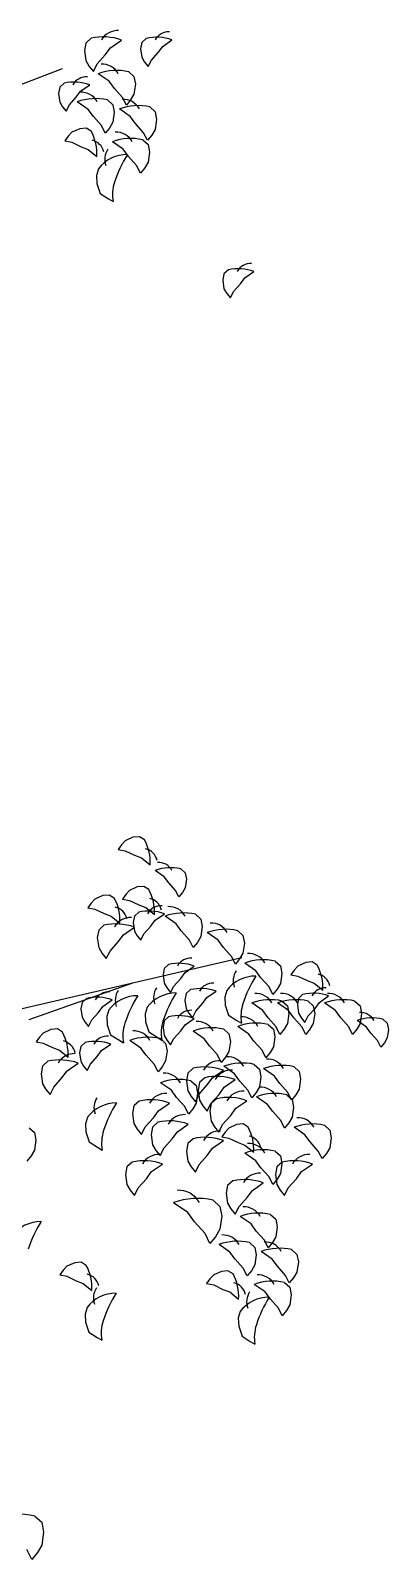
# Model space of a CAD drawing. Header units: millimetres. Extents: x 61831 to 121408, y 302 to 24841.
# Drawn here: x 73778 to 74902, y 4864 to 9661 of the extents above; entities that cross this region are included whole.
import ezdxf

# ---------------------------------------------------------------- set-up
doc = ezdxf.new("R2010")
doc.units = ezdxf.units.MM

# ---------------------------------------------------------------- blocks, each defined once
blk = doc.blocks.new('A$C09CF175E')
at = {"color": 74}
for p, q in [((3716.1, 6363.8), (3711.6, 6339.9)), ((3711.6, 6339.9), (3716.1, 6308.6)), ((3732.6, 6378.8), (3716.1, 6363.8)), ((3777.4, 6326.5), (3793.9, 6348.9)), ((3793.9, 6348.9), (3828.2, 6372.8)), ((3892.1, 6365.8), (3888.3, 6345.6)), ((3888.3, 6345.6), (3892.1, 6319.2)), ((3906, 6378.3), (3892.1, 6365.8)), ((3922.3, 6310.4), (3943.7, 6334.3)), ((3943.7, 6334.3), (3957.6, 6353.2)), ((3957.6, 6353.2), (3986.5, 6373.3)), ((3716.1, 6308.6), (3726.6, 6290.6)), ((3726.6, 6290.6), (3740, 6274.2)), ((3740, 6274.2), (3752, 6298.1)), ((3752, 6298.1), (3777.4, 6326.5)), ((3892.1, 6319.2), (3900.9, 6304.1)), ((3900.9, 6304.1), (3912.2, 6290.3)), ((3912.2, 6290.3), (3922.3, 6310.4)), ((3648, 6237.8), (3634.2, 6225.2)), ((3789.7, 6243.6), (3755.3, 6267.5)), ((3806.1, 6221.2), (3789.7, 6243.6)), ((3851, 6273.5), (3867.4, 6258.6)), ((3867.4, 6258.6), (3871.9, 6234.7)), ((3634.2, 6225.2), (3630.4, 6205)), ((3630.4, 6205), (3634.2, 6178.6)), ((3664.4, 6169.8), (3685.8, 6193.7)), ((3685.8, 6193.7), (3699.7, 6212.6)), ((3699.7, 6212.6), (3728.6, 6232.7)), ((3831.5, 6192.8), (3806.1, 6221.2)), ((3843.5, 6168.9), (3831.5, 6192.8)), ((3867.4, 6203.3), (3856.9, 6185.4)), ((3871.9, 6234.7), (3867.4, 6203.3)), ((3634.2, 6178.6), (3643, 6163.5)), ((3643, 6163.5), (3654.3, 6149.7)), ((3654.3, 6149.7), (3664.4, 6169.8)), ((3723.4, 6155.3), (3689, 6179.2)), ((3739.8, 6132.9), (3723.4, 6155.3)), ((3784.7, 6185.2), (3801.1, 6170.3)), ((3801.1, 6170.3), (3805.6, 6146.4)), ((3805.6, 6146.4), (3801.1, 6115)), ((3855.9, 6133.3), (3821.5, 6157.2)), ((3856.9, 6185.4), (3843.5, 6168.9)), ((3917.2, 6163.2), (3933.7, 6148.2)), ((3933.7, 6148.2), (3938.2, 6124.3)), ((3696.9, 6094.7), (3672.5, 6083.8)), ((3717.3, 6096.6), (3696.9, 6094.7)), ((3733.2, 6086.8), (3717.3, 6096.6)), ((3765.3, 6104.5), (3739.8, 6132.9)), ((3777.2, 6080.6), (3765.3, 6104.5)), ((3790.7, 6097.1), (3777.2, 6080.6)), ((3801.1, 6115), (3790.7, 6097.1)), ((3872.4, 6110.9), (3855.9, 6133.3)), ((3897.8, 6082.5), (3872.4, 6110.9)), ((3933.7, 6092.9), (3923.2, 6075)), ((3938.2, 6124.3), (3933.7, 6092.9)), ((3660.4, 6071.2), (3650.2, 6056.5)), ((3650.2, 6056.5), (3672.3, 6052.4)), ((3672.5, 6083.8), (3660.4, 6071.2)), ((3672.3, 6052.4), (3701.2, 6038.4)), ((3833.8, 6030.3), (3799.5, 6054.2)), ((3895.1, 6060.1), (3911.6, 6045.2)), ((3909.8, 6058.6), (3897.8, 6082.5)), ((3923.2, 6075), (3909.8, 6058.6)), ((3911.6, 6045.2), (3916.1, 6021.3)), ((3701.2, 6038.4), (3723.2, 6030.2)), ((3723.2, 6030.2), (3750.5, 6007.9)), ((3850.3, 6007.8), (3833.8, 6030.3)), ((3875.7, 5979.5), (3850.3, 6007.8)), ((3916.1, 6021.3), (3911.6, 5989.9)), ((3755.5, 5969.2), (3749.5, 5948.3)), ((3749.5, 5948.3), (3751, 5922.9)), ((3887.7, 5955.6), (3875.7, 5979.5)), ((3901.1, 5972), (3887.7, 5955.6)), ((3911.6, 5989.9), (3901.1, 5972)), ((3751, 5922.9), (3761.4, 5891.5)), ((3761.4, 5891.5), (3786.9, 5875.1)), ((3786.9, 5875.1), (3801.8, 5866.1)), ((4150, 5639.4), (4146.2, 5619.3)), ((4146.2, 5619.3), (4150, 5592.9)), ((4163.9, 5652), (4150, 5639.4)), ((4201.6, 5607.9), (4215.5, 5626.8)), ((4215.5, 5626.8), (4244.4, 5646.9)), ((4150, 5592.9), (4158.8, 5577.8)), ((4158.8, 5577.8), (4170.2, 5563.9)), ((4170.2, 5563.9), (4180.2, 5584)), ((4180.2, 5584), (4201.6, 5607.9)), ((3827.9, 3848.3), (3817.7, 3833.6)), ((3840, 3860.9), (3827.9, 3848.3)), ((3864.3, 3871.8), (3840, 3860.9)), ((3884.7, 3873.7), (3864.3, 3871.8)), ((3900.6, 3863.8), (3884.7, 3873.7)), ((3817.7, 3833.6), (3839.8, 3829.4)), ((3839.8, 3829.4), (3868.7, 3815.4)), ((3868.7, 3815.4), (3890.6, 3807.3)), ((3890.6, 3807.3), (3917.9, 3785)), ((3962.7, 3747.8), (3933.8, 3767.9)), ((3976.6, 3728.9), (3962.7, 3747.8)), ((4014.4, 3772.9), (4028.2, 3760.3)), ((4028.2, 3760.3), (4032, 3740.2)), ((3853.5, 3705.1), (3841.4, 3692.4)), ((3877.9, 3715.9), (3853.5, 3705.1)), ((3898.3, 3717.8), (3877.9, 3715.9)), ((3914.2, 3708), (3898.3, 3717.8)), ((3998, 3705), (3976.6, 3728.9)), ((4008.1, 3684.9), (3998, 3705)), ((4019.4, 3698.7), (4008.1, 3684.9)), ((4028.2, 3713.8), (4019.4, 3698.7)), ((4032, 3740.2), (4028.2, 3713.8)), ((3733, 3665.3), (3722.8, 3650.6)), ((3722.8, 3650.6), (3744.9, 3646.5)), ((3745, 3677.9), (3733, 3665.3)), ((3744.9, 3646.5), (3773.7, 3632.5)), ((3769.4, 3688.8), (3745, 3677.9)), ((3789.8, 3690.7), (3769.4, 3688.8)), ((3805.7, 3680.9), (3789.8, 3690.7)), ((3841.4, 3692.4), (3831.3, 3677.7)), ((3831.3, 3677.7), (3853.4, 3673.6)), ((3853.4, 3673.6), (3882.2, 3659.6)), ((3882.2, 3659.6), (3904.2, 3651.4)), ((3904.2, 3651.4), (3931.5, 3629.1)), ((3773.7, 3632.5), (3795.7, 3624.3)), ((3795.7, 3624.3), (3823, 3602)), ((3868.7, 3624.3), (3864.9, 3604.2)), ((3864.9, 3604.2), (3868.7, 3577.8)), ((3882.5, 3636.9), (3868.7, 3624.3)), ((3920.3, 3592.9), (3934.1, 3611.8)), ((3934.1, 3611.8), (3963.1, 3631.9)), ((3999.6, 3600.5), (3965.2, 3624.4)), ((4016, 3578), (3999.6, 3600.5)), ((4060.9, 3630.3), (4077.3, 3615.4)), ((4077.3, 3615.4), (4081.8, 3591.5)), ((3756.7, 3580.9), (3752.2, 3557)), ((3752.2, 3557), (3756.7, 3525.6)), ((3773.1, 3595.8), (3756.7, 3580.9)), ((3818, 3543.5), (3834.4, 3565.9)), ((3834.4, 3565.9), (3868.8, 3589.8)), ((3868.7, 3577.8), (3877.5, 3562.7)), ((3877.5, 3562.7), (3888.8, 3548.8)), ((3888.8, 3548.8), (3898.9, 3569)), ((3898.9, 3569), (3920.3, 3592.9)), ((4041.4, 3549.6), (4016, 3578)), ((4053.4, 3525.7), (4041.4, 3549.6)), ((4077.3, 3560.1), (4066.8, 3542.2)), ((4081.8, 3591.5), (4077.3, 3560.1)), ((4132.1, 3548.9), (4097.7, 3572.9)), ((4193.4, 3578.8), (4209.8, 3563.9)), ((4209.8, 3563.9), (4214.3, 3540)), ((3756.7, 3525.6), (3767.1, 3507.7)), ((3767.1, 3507.7), (3780.6, 3491.2)), ((3780.6, 3491.2), (3792.5, 3515.1)), ((3792.5, 3515.1), (3818, 3543.5)), ((4066.8, 3542.2), (4053.4, 3525.7)), ((4148.5, 3526.5), (4132.1, 3548.9)), ((4173.9, 3498.1), (4148.5, 3526.5)), ((4209.8, 3508.6), (4199.4, 3490.7)), ((4214.3, 3540), (4209.8, 3508.6)), ((3962.4, 3460.3), (3958.7, 3440.2)), ((3976.3, 3472.9), (3962.4, 3460.3)), ((4027.9, 3447.7), (4056.9, 3467.9)), ((4185.9, 3474.2), (4173.9, 3498.1)), ((4199.4, 3490.7), (4185.9, 3474.2)), ((4249.9, 3453.3), (4215.5, 3477.2)), ((4311.2, 3483.2), (4327.6, 3468.2)), ((4327.6, 3468.2), (4332.1, 3444.3)), ((4370.3, 3455.3), (4360.2, 3440.6)), ((4382.4, 3467.9), (4370.3, 3455.3)), ((4406.8, 3478.8), (4382.4, 3467.9)), ((4427.2, 3480.7), (4406.8, 3478.8)), ((4443.1, 3470.8), (4427.2, 3480.7)), ((3958.7, 3440.2), (3962.4, 3413.8)), ((3962.4, 3413.8), (3971.3, 3398.7)), ((3992.7, 3405), (4014.1, 3428.9)), ((4014.1, 3428.9), (4027.9, 3447.7)), ((4266.3, 3430.9), (4249.9, 3453.3)), ((4291.7, 3402.5), (4266.3, 3430.9)), ((4327.6, 3413), (4317.2, 3395)), ((4332.1, 3444.3), (4327.6, 3413)), ((4360.2, 3440.6), (4382.3, 3436.4)), ((4382.3, 3436.4), (4411.1, 3422.4)), ((4411.1, 3422.4), (4433.1, 3414.3)), ((4433.1, 3414.3), (4460.4, 3392)), ((3718.4, 3366.6), (3704.5, 3354)), ((3770, 3341.4), (3798.9, 3361.6)), ((3971.3, 3398.7), (3982.6, 3384.8)), ((3982.6, 3384.8), (3992.7, 3405)), ((4031.2, 3381.3), (4027.4, 3361.2)), ((4027.4, 3361.2), (4031.2, 3334.8)), ((4045, 3393.9), (4031.2, 3381.3)), ((4082.8, 3349.9), (4096.7, 3368.7)), ((4096.7, 3368.7), (4125.6, 3388.9)), ((4158.8, 3391.7), (4152.8, 3370.7)), ((4152.8, 3370.7), (4154.3, 3345.3)), ((4303.7, 3378.6), (4291.7, 3402.5)), ((4317.2, 3395), (4303.7, 3378.6)), ((4333.3, 3358.1), (4349.7, 3343.2)), ((4384.5, 3366.6), (4380.7, 3346.5)), ((4398.3, 3379.2), (4384.5, 3366.6)), ((4414.3, 3358.1), (4430.7, 3343.2)), ((4450, 3354), (4478.9, 3374.1)), ((4561.5, 3358.1), (4578, 3343.2)), ((3704.5, 3354), (3700.8, 3333.9)), ((3700.8, 3333.9), (3704.5, 3307.5)), ((3734.7, 3298.7), (3756.1, 3322.6)), ((3756.1, 3322.6), (3770, 3341.4)), ((3788.1, 3330.1), (3782.1, 3309.2)), ((3908.5, 3338.7), (3902.5, 3317.8)), ((3902.5, 3317.8), (3904, 3292.4)), ((4031.2, 3334.8), (4040, 3319.7)), ((4040, 3319.7), (4051.3, 3305.8)), ((4051.3, 3305.8), (4061.4, 3325.9)), ((4061.4, 3325.9), (4082.8, 3349.9)), ((4154.3, 3345.3), (4164.7, 3314)), ((4164.7, 3314), (4190.2, 3297.5)), ((4272, 3328.2), (4237.6, 3352.1)), ((4288.4, 3305.8), (4272, 3328.2)), ((4353, 3328.2), (4318.6, 3352.1)), ((4349.7, 3343.2), (4354.2, 3319.3)), ((4354.2, 3319.3), (4349.7, 3287.9)), ((4369.4, 3305.8), (4353, 3328.2)), ((4380.7, 3346.5), (4384.5, 3320)), ((4384.5, 3320), (4393.3, 3304.9)), ((4404.6, 3291.1), (4414.7, 3311.2)), ((4414.7, 3311.2), (4436.1, 3335.1)), ((4430.7, 3343.2), (4435.2, 3319.3)), ((4435.2, 3319.3), (4430.7, 3287.9)), ((4436.1, 3335.1), (4450, 3354)), ((4500.2, 3328.2), (4465.8, 3352.1)), ((4516.7, 3305.8), (4500.2, 3328.2)), ((4578, 3343.2), (4582.4, 3319.3)), ((4582.4, 3319.3), (4578, 3287.9)), ((3606.7, 3268.7), (3582.3, 3257.8)), ((3627.1, 3270.6), (3606.7, 3268.7)), ((3643, 3260.8), (3627.1, 3270.6)), ((3704.5, 3307.5), (3713.3, 3292.4)), ((3713.3, 3292.4), (3724.7, 3278.5)), ((3724.7, 3278.5), (3734.7, 3298.7)), ((3782.1, 3309.2), (3783.6, 3283.8)), ((3783.6, 3283.8), (3794.1, 3252.4)), ((3904, 3292.4), (3914.5, 3261)), ((3962.4, 3296.3), (3958.7, 3276.2)), ((3958.7, 3276.2), (3962.4, 3249.7)), ((3976.3, 3308.9), (3962.4, 3296.3)), ((3992.7, 3240.9), (4014.1, 3264.8)), ((4014.1, 3264.8), (4027.9, 3283.7)), ((4027.9, 3283.7), (4056.9, 3303.8)), ((4087.9, 3239.9), (4053.5, 3263.8)), ((4149.2, 3269.8), (4165.7, 3254.9)), ((4190.2, 3297.5), (4205.1, 3288.6)), ((4227.8, 3254.6), (4193.4, 3278.6)), ((4313.8, 3277.4), (4288.4, 3305.8)), ((4289.1, 3284.5), (4305.5, 3269.6)), ((4305.5, 3269.6), (4310, 3245.7)), ((4325.8, 3253.5), (4313.8, 3277.4)), ((4339.2, 3269.9), (4325.8, 3253.5)), ((4349.7, 3287.9), (4339.2, 3269.9)), ((4394.8, 3277.4), (4369.4, 3305.8)), ((4393.3, 3304.9), (4404.6, 3291.1)), ((4406.8, 3253.5), (4394.8, 3277.4)), ((4420.2, 3269.9), (4406.8, 3253.5)), ((4430.7, 3287.9), (4420.2, 3269.9)), ((4542.1, 3277.4), (4516.7, 3305.8)), ((4554, 3253.5), (4542.1, 3277.4)), ((4567.5, 3269.9), (4554, 3253.5)), ((4578, 3287.9), (4567.5, 3269.9)), ((4597.5, 3276.5), (4568.6, 3296.7)), ((4611.4, 3257.7), (4597.5, 3276.5)), ((4649.1, 3301.7), (4663, 3289.1)), ((4663, 3289.1), (4666.8, 3269)), ((4666.8, 3269), (4663, 3242.6)), ((3570.2, 3245.2), (3560, 3230.5)), ((3560, 3230.5), (3582.1, 3226.4)), ((3582.3, 3257.8), (3570.2, 3245.2)), ((3582.1, 3226.4), (3611, 3212.3)), ((3700.3, 3215.6), (3696.6, 3195.5)), ((3714.2, 3228.2), (3700.3, 3215.6)), ((3765.8, 3203), (3794.8, 3223.1)), ((3794.1, 3252.4), (3819.5, 3235.9)), ((3819.5, 3235.9), (3834.4, 3227)), ((3889.1, 3210.5), (3854.7, 3234.4)), ((3914.5, 3261), (3939.9, 3244.6)), ((3939.9, 3244.6), (3954.8, 3235.6)), ((3950.4, 3240.4), (3966.9, 3225.4)), ((3962.4, 3249.7), (3971.3, 3234.7)), ((3966.9, 3225.4), (3971.3, 3201.5)), ((3971.3, 3234.7), (3982.6, 3220.8)), ((3982.6, 3220.8), (3992.7, 3240.9)), ((4104.3, 3217.5), (4087.9, 3239.9)), ((4129.8, 3189.1), (4104.3, 3217.5)), ((4165.7, 3254.9), (4170.1, 3231)), ((4170.1, 3231), (4165.7, 3199.6)), ((4244.2, 3232.2), (4227.8, 3254.6)), ((4269.7, 3203.8), (4244.2, 3232.2)), ((4305.5, 3214.3), (4295.1, 3196.4)), ((4310, 3245.7), (4305.5, 3214.3)), ((4632.8, 3233.8), (4611.4, 3257.7)), ((4642.8, 3213.6), (4632.8, 3233.8)), ((4654.2, 3227.5), (4642.8, 3213.6)), ((4663, 3242.6), (4654.2, 3227.5)), ((3596.4, 3169.1), (3580, 3154.1)), ((3611, 3212.3), (3633, 3204.2)), ((3633, 3204.2), (3660.3, 3181.9)), ((3696.6, 3195.5), (3700.3, 3169)), ((3700.3, 3169), (3709.1, 3153.9)), ((3730.6, 3160.2), (3752, 3184.1)), ((3752, 3184.1), (3765.8, 3203)), ((3905.6, 3188.1), (3889.1, 3210.5)), ((3931, 3159.7), (3905.6, 3188.1)), ((3966.9, 3170.2), (3956.4, 3152.2)), ((3971.3, 3201.5), (3966.9, 3170.2)), ((4141.7, 3165.2), (4129.8, 3189.1)), ((4155.2, 3181.7), (4141.7, 3165.2)), ((4165.7, 3199.6), (4155.2, 3181.7)), ((4281.6, 3179.9), (4269.7, 3203.8)), ((4295.1, 3196.4), (4281.6, 3179.9)), ((3580, 3154.1), (3575.5, 3130.2)), ((3575.5, 3130.2), (3580, 3098.8)), ((3641.3, 3116.8), (3657.7, 3139.2)), ((3657.7, 3139.2), (3692.1, 3163.1)), ((3709.1, 3153.9), (3720.5, 3140.1)), ((3720.5, 3140.1), (3730.6, 3160.2)), ((3942.9, 3135.8), (3931, 3159.7)), ((3956.4, 3152.2), (3942.9, 3135.8)), ((4036.4, 3132.1), (4031.9, 3108.1)), ((4052.9, 3147), (4036.4, 3132.1)), ((4114.2, 3117.1), (4148.6, 3141)), ((4183.6, 3129.6), (4149.2, 3153.5)), ((4200.1, 3107.2), (4183.6, 3129.6)), ((4244.9, 3159.4), (4261.4, 3144.5)), ((4261.4, 3144.5), (4265.9, 3120.6)), ((4265.9, 3120.6), (4261.4, 3089.2)), ((4308.8, 3122.2), (4274.4, 3146.1)), ((4325.2, 3099.8), (4308.8, 3122.2)), ((4370.1, 3152.1), (4386.5, 3137.1)), ((4386.5, 3137.1), (4391, 3113.2)), ((3580, 3098.8), (3590.4, 3080.9)), ((3590.4, 3080.9), (3603.9, 3064.5)), ((3603.9, 3064.5), (3615.8, 3088.4)), ((3615.8, 3088.4), (3641.3, 3116.8)), ((3984.8, 3078.1), (3950.4, 3102)), ((4001.3, 3055.7), (3984.8, 3078.1)), ((4031.9, 3108.1), (4036.4, 3076.8)), ((4036.4, 3076.8), (4046.9, 3058.8)), ((4046.1, 3107.9), (4062.6, 3093)), ((4062.6, 3093), (4067.1, 3069.1)), ((4073.2, 3102.6), (4068.8, 3078.7)), ((4068.8, 3078.7), (4073.2, 3047.3)), ((4072.3, 3066.3), (4097.7, 3094.7)), ((4089.7, 3117.6), (4073.2, 3102.6)), ((4097.7, 3094.7), (4114.2, 3117.1)), ((4134.5, 3065.3), (4151, 3087.7)), ((4151, 3087.7), (4185.4, 3111.6)), ((4225.5, 3078.8), (4200.1, 3107.2)), ((4237.4, 3054.9), (4225.5, 3078.8)), ((4250.9, 3071.3), (4237.4, 3054.9)), ((4261.4, 3089.2), (4250.9, 3071.3)), ((4350.6, 3071.4), (4325.2, 3099.8)), ((4362.6, 3047.5), (4350.6, 3071.4)), ((4386.5, 3081.9), (4376.1, 3063.9)), ((4391, 3113.2), (4386.5, 3081.9)), ((3867.1, 3029), (3862.6, 3005.1)), ((3883.5, 3044), (3867.1, 3029)), ((3944.8, 3014.1), (3979.2, 3038)), ((4026.7, 3027.3), (4001.3, 3055.7)), ((4038.7, 3003.4), (4026.7, 3027.3)), ((4046.9, 3058.8), (4060.4, 3042.4)), ((4062.6, 3037.7), (4052.1, 3019.8)), ((4060.4, 3042.4), (4072.3, 3066.3)), ((4067.1, 3069.1), (4062.6, 3037.7)), ((4073.2, 3047.3), (4083.7, 3029.4)), ((4083.7, 3029.4), (4097.2, 3013)), ((4097.2, 3013), (4109.1, 3036.9)), ((4110.1, 3036.4), (4105.6, 3012.5)), ((4109.1, 3036.9), (4134.5, 3065.3)), ((4126.5, 3051.3), (4110.1, 3036.4)), ((4187.8, 3021.5), (4222.2, 3045.4)), ((4286.7, 3033.9), (4252.3, 3057.8)), ((4303.1, 3011.5), (4286.7, 3033.9)), ((4348, 3063.8), (4364.4, 3048.9)), ((4376.1, 3063.9), (4362.6, 3047.5)), ((4364.4, 3048.9), (4368.9, 3025)), ((4368.9, 3025), (4364.4, 2993.6)), ((3721.2, 2993.6), (3715.2, 2972.7)), ((3862.6, 3005.1), (3867.1, 2973.8)), ((3903, 2963.3), (3928.4, 2991.7)), ((3942.4, 2977.8), (3926, 2962.8)), ((3928.4, 2991.7), (3944.8, 3014.1)), ((4052.1, 3019.8), (4038.7, 3003.4)), ((4105.6, 3012.5), (4110.1, 2981.1)), ((4110.1, 2981.1), (4120.5, 2963.2)), ((4145.9, 2970.7), (4171.4, 2999.1)), ((4171.4, 2999.1), (4187.8, 3021.5)), ((4328.6, 2983.1), (4303.1, 3011.5)), ((4340.5, 2959.2), (4328.6, 2983.1)), ((4354, 2975.6), (4340.5, 2959.2)), ((4364.4, 2993.6), (4354, 2975.6)), ((3538.1, 2960.8), (3554.6, 2945.9)), ((3554.6, 2945.9), (3559, 2921.9)), ((3715.2, 2972.7), (3716.7, 2947.3)), ((3716.7, 2947.3), (3727.1, 2915.9)), ((3867.1, 2973.8), (3877.6, 2955.8)), ((3877.6, 2955.8), (3891, 2939.4)), ((3891, 2939.4), (3903, 2963.3)), ((3926, 2962.8), (3921.5, 2938.9)), ((3921.5, 2938.9), (3926, 2907.5)), ((3987.3, 2925.5), (4003.7, 2947.9)), ((4003.7, 2947.9), (4038.1, 2971.8)), ((4052.9, 2926.3), (4036.4, 2911.3)), ((4120.5, 2963.2), (4134, 2946.8)), ((4134, 2946.8), (4145.9, 2970.7)), ((4153.4, 2947), (4143.2, 2932.3)), ((4143.2, 2932.3), (4165.3, 2928.2)), ((4165.5, 2959.7), (4153.4, 2947)), ((4165.3, 2928.2), (4194.2, 2914.2)), ((4189.8, 2970.6), (4165.5, 2959.7)), ((4210.2, 2972.5), (4189.8, 2970.6)), ((4226.1, 2962.6), (4210.2, 2972.5)), ((4404.5, 2938.3), (4370.1, 2962.2)), ((4420.9, 2915.9), (4404.5, 2938.3)), ((4465.8, 2968.2), (4482.2, 2953.2)), ((4482.2, 2953.2), (4486.7, 2929.3)), ((4486.7, 2929.3), (4482.2, 2897.9)), ((3554.6, 2890.6), (3544.1, 2872.6)), ((3559, 2921.9), (3554.6, 2890.6)), ((3727.1, 2915.9), (3752.6, 2899.4)), ((3752.6, 2899.4), (3767.5, 2890.5)), ((3926, 2907.5), (3936.5, 2889.6)), ((3936.5, 2889.6), (3949.9, 2873.2)), ((3949.9, 2873.2), (3961.9, 2897.1)), ((3961.9, 2897.1), (3987.3, 2925.5)), ((4036.4, 2911.3), (4031.9, 2887.4)), ((4031.9, 2887.4), (4036.4, 2856)), ((4097.7, 2874), (4114.2, 2896.4)), ((4114.2, 2896.4), (4148.6, 2920.3)), ((4194.2, 2914.2), (4216.1, 2906.1)), ((4249.9, 2857.3), (4215.5, 2881.2)), ((4216.1, 2906.1), (4243.4, 2883.8)), ((4311.2, 2887.2), (4327.6, 2872.3)), ((4446.4, 2887.5), (4420.9, 2915.9)), ((4458.3, 2863.6), (4446.4, 2887.5)), ((4471.8, 2880), (4458.3, 2863.6)), ((4482.2, 2897.9), (4471.8, 2880)), ((3544.1, 2872.6), (3530.6, 2856.2)), ((3845, 2837.8), (3840.5, 2813.8)), ((3861.5, 2852.7), (3845, 2837.8)), ((3922.8, 2822.8), (3957.1, 2846.7)), ((4036.4, 2856), (4046.9, 2838.1)), ((4046.9, 2838.1), (4060.4, 2821.7)), ((4060.4, 2821.7), (4072.3, 2845.6)), ((4072.3, 2845.6), (4097.7, 2874)), ((4266.3, 2834.9), (4249.9, 2857.3)), ((4291.7, 2806.5), (4266.3, 2834.9)), ((4316.2, 2837.8), (4311.7, 2813.8)), ((4332.7, 2852.7), (4316.2, 2837.8)), ((4327.6, 2872.3), (4332.1, 2848.4)), ((4332.1, 2848.4), (4327.6, 2817)), ((4394, 2822.8), (4428.3, 2846.7)), ((3840.5, 2813.8), (3845, 2782.5)), ((3845, 2782.5), (3855.5, 2764.5)), ((3880.9, 2772), (3906.3, 2800.4)), ((3906.3, 2800.4), (3922.8, 2822.8)), ((4178, 2793.8), (4161.6, 2778.9)), ((4239.3, 2764), (4273.7, 2787.9)), ((4303.7, 2782.6), (4291.7, 2806.5)), ((4317.2, 2799.1), (4303.7, 2782.6)), ((4311.7, 2813.8), (4316.2, 2782.5)), ((4316.2, 2782.5), (4326.7, 2764.5)), ((4327.6, 2817), (4317.2, 2799.1)), ((4352.1, 2772), (4377.5, 2800.4)), ((4377.5, 2800.4), (4394, 2822.8)), ((3855.5, 2764.5), (3868.9, 2748.1)), ((3868.9, 2748.1), (3880.9, 2772)), ((4161.6, 2778.9), (4157.1, 2755)), ((4157.1, 2755), (4161.6, 2723.6)), ((4197.5, 2713.1), (4222.9, 2741.5)), ((4222.9, 2741.5), (4239.3, 2764)), ((4326.7, 2764.5), (4340.1, 2748.1)), ((4340.1, 2748.1), (4352.1, 2772)), ((4036.2, 2694.5), (3991.5, 2725.5)), ((4057.6, 2665.3), (4036.2, 2694.5)), ((4115.9, 2733.3), (4137.2, 2713.9)), ((4137.2, 2713.9), (4143.1, 2682.8)), ((4161.6, 2723.6), (4172.1, 2705.7)), ((4172.1, 2705.7), (4185.5, 2689.2)), ((4185.5, 2689.2), (4197.5, 2713.1)), ((4296.5, 2688.6), (4312.9, 2673.6)), ((4090.6, 2628.4), (4057.6, 2665.3)), ((4137.2, 2642), (4123.6, 2618.7)), ((4143.1, 2682.8), (4137.2, 2642)), ((4235.2, 2658.7), (4200.8, 2682.6)), ((4251.6, 2636.3), (4235.2, 2658.7)), ((4312.9, 2673.6), (4317.4, 2649.7)), ((4317.4, 2649.7), (4312.9, 2618.3)), ((4106.1, 2597.4), (4090.6, 2628.4)), ((4123.6, 2618.7), (4106.1, 2597.4)), ((4168.9, 2570.4), (4134.5, 2594.3)), ((4230.2, 2600.3), (4246.6, 2585.3)), ((4277, 2607.9), (4251.6, 2636.3)), ((4289, 2584), (4277, 2607.9)), ((4302.4, 2600.4), (4289, 2584)), ((4312.9, 2618.3), (4302.4, 2600.4)), ((4185.3, 2548), (4168.9, 2570.4)), ((4210.8, 2519.6), (4185.3, 2548)), ((4246.6, 2585.3), (4251.1, 2561.4)), ((4251.1, 2561.4), (4246.6, 2530)), ((4301.4, 2548.3), (4267, 2572.2)), ((4317.9, 2525.9), (4301.4, 2548.3)), ((4362.7, 2578.2), (4379.2, 2563.3)), ((4379.2, 2563.3), (4383.7, 2539.4)), ((3644.8, 2513.4), (3634.6, 2498.7)), ((3634.6, 2498.7), (3656.7, 2494.5)), ((3656.9, 2526), (3644.8, 2513.4)), ((3656.7, 2494.5), (3685.6, 2480.5)), ((3681.3, 2536.9), (3656.9, 2526)), ((3701.6, 2538.8), (3681.3, 2536.9)), ((3717.6, 2528.9), (3701.6, 2538.8)), ((4118, 2498.9), (4105.9, 2486.3)), ((4142.4, 2509.8), (4118, 2498.9)), ((4162.7, 2511.7), (4142.4, 2509.8)), ((4178.6, 2501.8), (4162.7, 2511.7)), ((4222.7, 2495.7), (4210.8, 2519.6)), ((4236.2, 2512.1), (4222.7, 2495.7)), ((4246.6, 2530), (4236.2, 2512.1)), ((4343.3, 2497.5), (4317.9, 2525.9)), ((4355.2, 2473.6), (4343.3, 2497.5)), ((4379.2, 2508), (4368.7, 2490)), ((4383.7, 2539.4), (4379.2, 2508)), ((3685.6, 2480.5), (3707.5, 2472.4)), ((3707.5, 2472.4), (3734.9, 2450.1)), ((4105.9, 2486.3), (4095.7, 2471.6)), ((4095.7, 2471.6), (4117.8, 2467.4)), ((4117.8, 2467.4), (4146.7, 2453.4)), ((4146.7, 2453.4), (4168.6, 2445.3)), ((4279.3, 2445.3), (4244.9, 2469.2)), ((4340.6, 2475.2), (4357.1, 2460.3)), ((4368.7, 2490), (4355.2, 2473.6)), ((4357.1, 2460.3), (4361.6, 2436.3)), ((4168.6, 2445.3), (4196, 2423)), ((4295.8, 2422.9), (4279.3, 2445.3)), ((4321.2, 2394.5), (4295.8, 2422.9)), ((4357.1, 2405), (4346.6, 2387)), ((4361.6, 2436.3), (4357.1, 2405)), ((3719.9, 2396.9), (3713.9, 2375.9)), ((3713.9, 2375.9), (3715.4, 2350.5)), ((3715.4, 2350.5), (3725.9, 2319.2)), ((4200.9, 2384.2), (4195, 2363.3)), ((4195, 2363.3), (4196.5, 2337.9)), ((4333.2, 2370.6), (4321.2, 2394.5)), ((4346.6, 2387), (4333.2, 2370.6)), ((3725.9, 2319.2), (3751.3, 2302.7)), ((3751.3, 2302.7), (3766.2, 2293.8)), ((4196.5, 2337.9), (4206.9, 2306.5)), ((4206.9, 2306.5), (4232.3, 2290.1)), ((4232.3, 2290.1), (4247.3, 2281.1)), ((3556.3, 1742.2), (3577.7, 1722.8)), ((3577.7, 1722.8), (3583.5, 1691.7)), ((3583.5, 1691.7), (3577.7, 1650.9)), ((3546.6, 1606.2), (3531, 1637.3)), ((3577.7, 1650.9), (3564.1, 1627.6)), ((3564.1, 1627.6), (3546.6, 1606.2))]:
    blk.add_line(p, q, dxfattribs=at)
at = {"color": 45}
for p, q in [((2963.3, 6025.7), (3643.2, 6283.4)), ((3502.6, 3331.1), (4206, 3495.1)), ((3538.7, 3300), (3864, 3415.4))]:
    blk.add_line(p, q, dxfattribs=at)
at = {"color": 74}
for centre, radius, start, end in [((3770.3, 6214.4), 168.7, 69.9172, 102.9349), ((3816, 6345.2), 57.6, 86.7031, 151.3733), ((3937.7, 6239.9), 142, 69.9172, 102.9349), ((3976.2, 6350.1), 48.5, 86.7031, 151.3733), ((3767.6, 6240), 57.6, 28.6267, 93.2969), ((3679.8, 6099.3), 142, 69.9172, 102.9349), ((3718.3, 6209.5), 48.5, 86.7031, 151.3733), ((3813.2, 6109.1), 168.7, 77.0651, 110.0828), ((3746.9, 6020.8), 168.7, 77.0651, 110.0828), ((3701.3, 6151.7), 57.6, 28.6267, 93.2969), ((3879.5, 5998.7), 168.7, 77.0651, 110.0828), ((3833.8, 6129.6), 57.6, 28.6267, 93.2969), ((3608.8, 6018.1), 142, 355.8728, 28.8905), ((3725.3, 6011.5), 48.5, 12.6587, 77.3289), ((3857.4, 5895.7), 168.7, 77.0651, 110.0828), ((3811.7, 6026.6), 57.6, 28.6267, 93.2969), ((3846.7, 5898.8), 115.2, 90, 142.3456), ((3832, 5999.2), 56.2, 146.2055, 200.3658), ((4193.7, 5799.6), 407.9, 148.2926, 161.7522), ((3926.4, 5887.8), 126.4, 161.7522, 189.8723), ((4234.1, 5623.7), 48.5, 86.7031, 151.3733), ((4195.7, 5513.5), 142, 69.9172, 102.9349), ((3776.3, 3795.2), 142, 355.8728, 28.8905), ((3892.8, 3788.6), 48.5, 12.6587, 77.3289), ((3944.1, 3744.7), 48.5, 28.6267, 93.2969), ((3982.6, 3634.5), 142, 77.0651, 110.0828), ((3789.8, 3639.4), 142, 355.8728, 28.8905), ((3681.3, 3612.3), 142, 355.8728, 28.8905), ((3797.8, 3605.6), 48.5, 12.6587, 77.3289), ((3952.7, 3608.7), 48.5, 86.7031, 151.3733), ((3906.3, 3632.7), 48.5, 12.6587, 77.3289), ((3977.4, 3596.8), 57.6, 28.6267, 93.2969), ((3810.9, 3431.4), 168.7, 69.9172, 102.9349), ((3856.5, 3562.3), 57.6, 86.7031, 151.3733), ((3914.3, 3498.5), 142, 69.9172, 102.9349), ((4023.1, 3465.9), 168.7, 77.0651, 110.0828), ((4110, 3545.3), 57.6, 28.6267, 93.2969), ((4155.6, 3414.4), 168.7, 77.0651, 110.0828), ((4227.8, 3449.6), 57.6, 28.6267, 93.2969), ((4008.1, 3334.5), 142, 69.9172, 102.9349), ((4046.5, 3444.6), 48.5, 86.7031, 151.3733), ((4273.4, 3318.8), 168.7, 77.0651, 110.0828), ((4318.7, 3402.2), 142, 355.8728, 28.8905), ((4115.3, 3365.6), 48.5, 86.7031, 151.3733), ((4250, 3321.3), 115.2, 90, 142.3456), ((4235.3, 3421.7), 56.2, 146.2055, 200.3658), ((4597, 3222.1), 407.9, 148.2926, 161.7522), ((4435.2, 3395.5), 48.5, 12.6587, 77.3289), ((3750.2, 3228.2), 142, 69.9172, 102.9349), ((3788.6, 3338.4), 48.5, 86.7031, 151.3733), ((3879.3, 3259.7), 115.2, 90, 142.3456), ((3864.7, 3360.1), 56.2, 146.2055, 200.3658), ((4226.3, 3160.5), 407.9, 148.2926, 161.7522), ((3999.7, 3268.4), 115.2, 90, 142.3456), ((3985.1, 3368.7), 56.2, 146.2055, 200.3658), ((4346.7, 3169.2), 407.9, 148.2926, 161.7522), ((4076.8, 3255.4), 142, 69.9172, 102.9349), ((4295.5, 3193.7), 168.7, 77.0651, 110.0828), ((4249.9, 3324.6), 57.6, 28.6267, 93.2969), ((4376.5, 3193.7), 168.7, 77.0651, 110.0828), ((4330.8, 3324.6), 57.6, 28.6267, 93.2969), ((4430.1, 3240.7), 142, 69.9172, 102.9349), ((4468.6, 3350.9), 48.5, 86.7031, 151.3733), ((4523.7, 3193.7), 168.7, 77.0651, 110.0828), ((4478.1, 3324.6), 57.6, 28.6267, 93.2969), ((4008.1, 3170.4), 142, 69.9172, 102.9349), ((4046.5, 3280.6), 48.5, 86.7031, 151.3733), ((4329.7, 3310.2), 126.4, 161.7522, 189.8723), ((4578.9, 3273.4), 48.5, 28.6267, 93.2969), ((3959, 3248.7), 126.4, 161.7522, 189.8723), ((3867, 3206.8), 57.6, 28.6267, 93.2969), ((4079.4, 3257.3), 126.4, 161.7522, 189.8723), ((4111.4, 3105.4), 168.7, 77.0651, 110.0828), ((4065.8, 3236.3), 57.6, 28.6267, 93.2969), ((4251.3, 3120.1), 168.7, 77.0651, 110.0828), ((4205.7, 3251), 57.6, 28.6267, 93.2969), ((4617.3, 3163.3), 142, 77.0651, 110.0828), ((3518.6, 3192.1), 142, 355.8728, 28.8905), ((3635.1, 3185.5), 48.5, 12.6587, 77.3289), ((3746, 3089.7), 142, 69.9172, 102.9349), ((3784.4, 3199.9), 48.5, 86.7031, 151.3733), ((3912.7, 3076), 168.7, 77.0651, 110.0828), ((3634.2, 3004.7), 168.7, 69.9172, 102.9349), ((3679.8, 3135.5), 57.6, 86.7031, 151.3733), ((4136.3, 3113.4), 57.6, 86.7031, 151.3733), ((4161.5, 3125.9), 57.6, 28.6267, 93.2969), ((4286.7, 3118.5), 57.6, 28.6267, 93.2969), ((3962.7, 3074.4), 57.6, 28.6267, 93.2969), ((4090.6, 2982.6), 168.7, 69.9172, 102.9349), ((4127.5, 2953.1), 168.7, 69.9172, 102.9349), ((4173.1, 3084), 57.6, 86.7031, 151.3733), ((4207.2, 2995), 168.7, 77.0651, 110.0828), ((4332.3, 2987.7), 168.7, 77.0651, 110.0828), ((4008.4, 2943.5), 168.7, 77.0651, 110.0828), ((4209.9, 3017.8), 57.6, 86.7031, 151.3733), ((4264.6, 3030.3), 57.6, 28.6267, 93.2969), ((3812.4, 2923.2), 115.2, 90, 142.3456), ((3797.8, 3023.6), 56.2, 146.2055, 200.3658), ((4159.4, 2824), 407.9, 148.2926, 161.7522), ((3921.3, 2879.6), 168.7, 69.9172, 102.9349), ((3967, 3010.4), 57.6, 86.7031, 151.3733), ((4164.3, 2886.9), 168.7, 69.9172, 102.9349), ((4310.2, 2899.4), 168.7, 77.0651, 110.0828), ((3980.2, 2813.4), 168.7, 69.9172, 102.9349), ((4025.9, 2944.2), 57.6, 86.7031, 151.3733), ((4382.4, 2934.6), 57.6, 28.6267, 93.2969), ((3892.1, 2912.2), 126.4, 161.7522, 189.8723), ((4090.6, 2761.9), 168.7, 69.9172, 102.9349), ((4136.3, 2892.7), 57.6, 86.7031, 151.3733), ((4101.7, 2894), 142, 355.8728, 28.8905), ((4218.3, 2887.3), 48.5, 12.6587, 77.3289), ((4428, 2803.7), 168.7, 77.0651, 110.0828), ((4273.4, 2722.8), 168.7, 77.0651, 110.0828), ((4227.8, 2853.7), 57.6, 28.6267, 93.2969), ((3899.2, 2688.3), 168.7, 69.9172, 102.9349), ((3944.9, 2819.1), 57.6, 86.7031, 151.3733), ((4370.4, 2688.3), 168.7, 69.9172, 102.9349), ((4416.1, 2819.1), 57.6, 86.7031, 151.3733), ((4215.8, 2629.4), 168.7, 69.9172, 102.9349), ((4261.5, 2760.3), 57.6, 86.7031, 151.3733), ((4066.8, 2519.6), 219.3, 77.0651, 110.0828), ((4007.4, 2689.7), 74.8, 28.6267, 93.2969), ((4258.7, 2524.1), 168.7, 77.0651, 110.0828), ((4213, 2655), 57.6, 28.6267, 93.2969), ((3575.6, 2551.1), 115.2, 90, 142.3456), ((3922.6, 2451.9), 407.9, 148.2926, 161.7522), ((4192.4, 2435.9), 168.7, 77.0651, 110.0828), ((4146.8, 2566.7), 57.6, 28.6267, 93.2969), ((4279.3, 2544.7), 57.6, 28.6267, 93.2969), ((4325, 2413.8), 168.7, 77.0651, 110.0828), ((3593.2, 2460.3), 142, 355.8728, 28.8905), ((3709.7, 2453.6), 48.5, 12.6587, 77.3289), ((4054.3, 2433.2), 142, 355.8728, 28.8905), ((4257.2, 2441.6), 57.6, 28.6267, 93.2969), ((3796.5, 2426.9), 56.2, 146.2055, 200.3658), ((4170.8, 2426.5), 48.5, 12.6587, 77.3289), ((4302.9, 2310.8), 168.7, 77.0651, 110.0828), ((3811.1, 2326.5), 115.2, 90, 142.3456), ((4158.1, 2227.3), 407.9, 148.2926, 161.7522), ((4292.2, 2313.9), 115.2, 90, 142.3456), ((4277.5, 2414.2), 56.2, 146.2055, 200.3658), ((4639.2, 2214.7), 407.9, 148.2926, 161.7522), ((3890.8, 2315.4), 126.4, 161.7522, 189.8723), ((4371.8, 2302.8), 126.4, 161.7522, 189.8723), ((3507.2, 1528.5), 219.3, 77.0651, 110.0828)]:
    blk.add_arc(centre, radius, start, end, dxfattribs=at)

msp = doc.modelspace()

# ---------------------------------------------------------------- block references
msp.add_blockref('A$C09CF175E', (70235.6, 3257.8))

doc.saveas('drawing.dxf')
